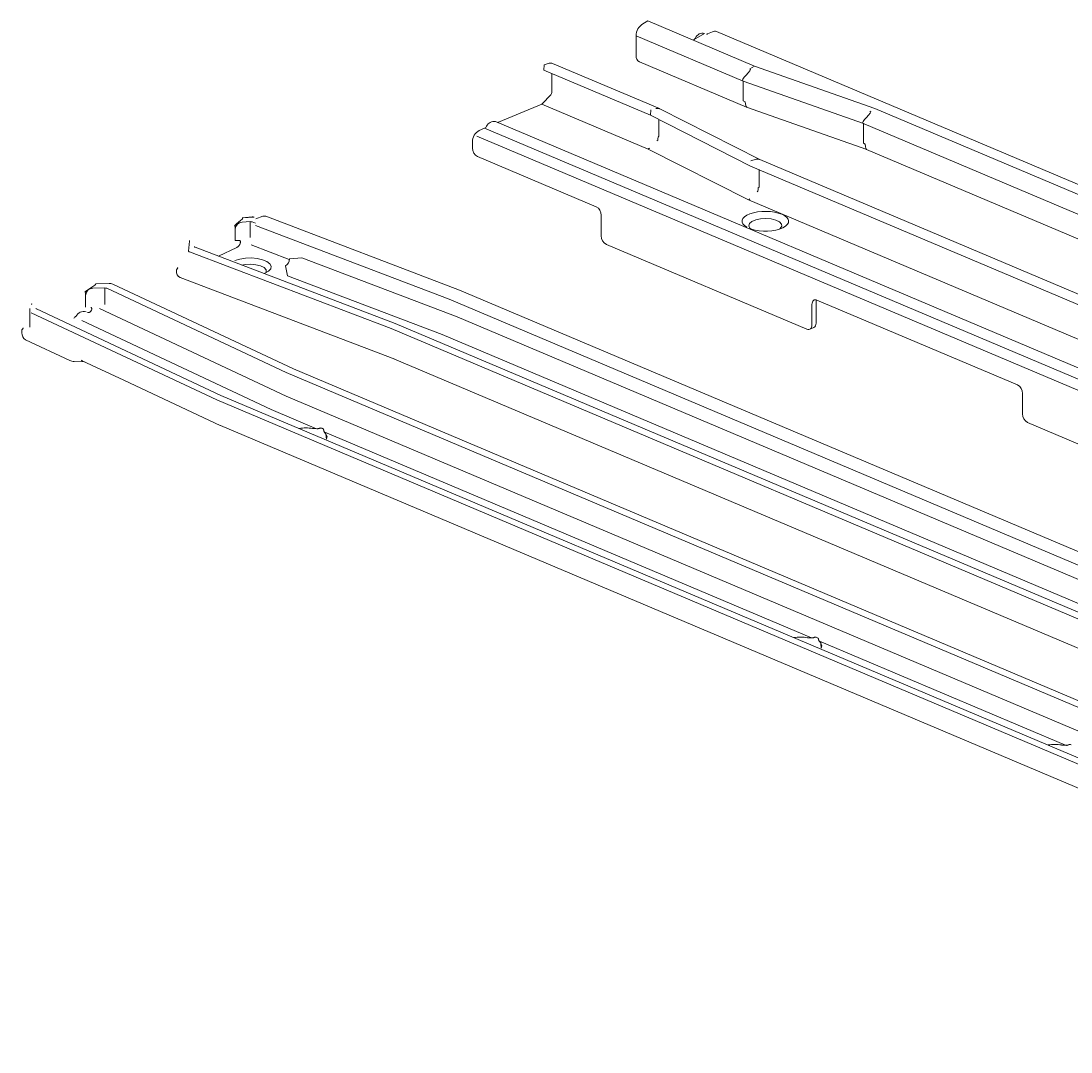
# Model space of a CAD drawing. Header units: metres. Extents: x -27.1 to 47.9, y -10.7 to 6.6.
# Drawn here: x 16.103 to 17.341, y 4.881 to 6.097 of the extents above; entities that cross this region are included whole.
import ezdxf

# ---------------------------------------------------------------- set-up
doc = ezdxf.new("R2010")
doc.units = ezdxf.units.M
doc.header["$MEASUREMENT"] = 0
doc.layers.add('PDF_Working_Num_Penna__7_Num_Penna__7_Num_Penna__7_Num_Penna__7_Num_Penna__7_Num_Penna__7', color=7, linetype='Continuous', lineweight=18)

msp = doc.modelspace()

# ---------------------------------------------------------------- linework, layer by layer
at = {"layer": 'PDF_Working_Num_Penna__7_Num_Penna__7_Num_Penna__7_Num_Penna__7_Num_Penna__7_Num_Penna__7', "color": 7, "linetype": 'Continuous', "lineweight": 18, "flags": 128}
for points in [[(16.8284, 6.0792, -0.256422), (16.8364, 6.0936), (16.8422, 6.0968)], [(16.9548, 6.0258), (16.8284, 6.0792), (16.8284, 6.0561, 0.305809), (16.8323, 6.0485), (16.9586, 5.9952)], [(18.9542, 5.2259), (16.9231, 6.0843, 0.204279), (16.9187, 6.0841), (16.9127, 6.0815, -0.105156), (16.9114, 6.0813)], [(16.8561, 5.9935), (16.7299, 6.0468, 0.180513), (16.7259, 6.0469), (16.72, 6.0451), (16.7196, 6.0389)], [(16.7171, 5.9989, 0.10334), (16.7189, 6.0002), (16.7269, 6.0087, 0.18427), (16.7291, 6.0141), (16.7291, 6.0349)], [(16.9609, 5.8859), (16.8427, 5.9458), (16.7171, 5.9989), (16.6663, 5.9774, -0.107798), (16.665, 5.9771)], [(18.7353, 5.0889), (16.6496, 5.9703), (16.6435, 5.9678, 0.276822), (16.6356, 5.9543), (16.6356, 5.947, 0.276458), (16.6416, 5.9369), (16.7815, 5.8778, -0.27658), (16.7874, 5.8677), (16.7874, 5.8434, 0.276854), (16.7934, 5.8334), (17.0299, 5.7334), (17.0311, 5.7331), (17.0322, 5.733), (17.0332, 5.7333), (17.0341, 5.7338), (17.0348, 5.7347), (17.0354, 5.7358), (17.0357, 5.737), (17.0358, 5.7385), (17.0358, 5.7627), (17.0359, 5.7642), (17.0363, 5.7654), (17.0368, 5.7665), (17.0376, 5.7674), (17.0385, 5.7679), (17.0395, 5.7682), (17.0406, 5.7682), (17.0417, 5.7678), (17.2783, 5.6678, -0.276976), (17.2842, 5.6578), (17.2842, 5.6335, 0.276336), (17.2901, 5.6234), (17.5267, 5.5234)], [(18.8061, 5.0977, 0.024118), (18.8054, 5.0976, 0.016941), (18.8042, 5.0974), (18.8019, 5.0966, -0.011179), (18.7993, 5.0956, -0.028087), (18.7935, 5.094, -0.023401), (18.7867, 5.0928, -0.021638), (18.7791, 5.0922, -0.020486), (18.7712, 5.0922, -0.021924), (18.7635, 5.0928, -0.023934), (18.7565, 5.0941, -0.029666), (18.7505, 5.0958, -0.007472), (18.7484, 5.0966), (16.6627, 5.9781, 0.361679), (16.6522, 5.9727, -0.146899), (16.6496, 5.9703)], [(16.3797, 5.8585), (16.3758, 5.8599, 0.101133), (16.3735, 5.8602), (16.364, 5.8596, 0.387576), (16.3557, 5.8515)], [(16.6201, 5.7796), (16.3917, 5.8665, 0.170806), (16.3882, 5.8665), (16.3799, 5.8636)], [(16.3607, 5.838), (16.3555, 5.8381), (16.3555, 5.8459, 0.013265), (16.3555, 5.8466), (16.3555, 5.8543)], [(16.3018, 5.8372), (16.3008, 5.8255), (16.3009, 5.8252), (16.301, 5.825), (16.3012, 5.8249), (16.3013, 5.8247), (16.3015, 5.8246), (16.3018, 5.8245), (16.5396, 5.7341), (18.347, 4.9702, -0.062185), (18.3528, 4.9668, 0.00813), (18.3524, 4.9629), (18.3493, 4.923, 0.044502), (18.3493, 4.9186, 0.000949), (18.3495, 4.9175, 0.005666), (18.35, 4.9137)], [(16.3616, 5.8345, -0.185501), (16.3578, 5.8299), (16.3359, 5.8196)], [(18.4039, 4.9807), (18.3925, 4.9807), (18.3757, 4.9878), (18.3485, 4.988), (16.5999, 5.727), (16.4172, 5.7965), (16.4152, 5.808, 0.264575), (16.4197, 5.8162), (16.4343, 5.8176), (16.6175, 5.7479), (18.3665, 5.0087), (18.3804, 4.9959, -0.275972), (18.3757, 4.9878)], [(16.2865, 5.803), (16.2865, 5.8025, 0.315945), (16.2907, 5.7942), (16.5438, 5.6979)], [(18.244, 4.9184, 0.05338), (18.238, 4.9198, 0.030576), (18.2325, 4.9225), (16.4243, 5.6867), (16.2114, 5.7866, 0.110184), (16.207, 5.7874), (16.1909, 5.787)], [(16.179, 5.7595), (16.179, 5.7665, 0.044979), (16.1791, 5.7682), (16.1791, 5.7767)], [(16.1795, 5.7739, -0.4045), (16.1878, 5.7817), (16.2021, 5.782, -0.111406), (16.2043, 5.7816), (16.416, 5.6822), (18.2298, 4.9157, 0.0104), (18.2309, 4.9153, 0.025107), (18.233, 4.9148, 0.014943), (18.2352, 4.9145), (18.237, 4.9142), (18.2379, 4.914)], [(18.1165, 4.8947, 0.020825), (18.1134, 4.8962), (18.0275, 4.9325), (18.0203, 4.9448), (16.3388, 5.6554), (16.1214, 5.7575)], [(17.0332, 5.7333), (17.0379, 5.7353, 0.307268), (17.0406, 5.7405), (17.0406, 5.7647, -0.119092), (17.0413, 5.768)], [(16.5442, 5.7403), (18.3597, 4.9729), (18.3559, 4.9228, 0.094842), (18.3564, 4.9183)], [(16.1043, 5.732), (16.1043, 5.7292, 0.294213), (16.1086, 5.7209), (16.1607, 5.6965, 0.103816), (16.1659, 5.6952), (16.1782, 5.6949), (16.1659, 5.6953)]]:
    msp.add_lwpolyline(points, format="xyb", dxfattribs=at)
for points in [[(16.8422, 6.0968), (16.968, 6.0436), (16.9624, 6.0404)], [(16.968, 6.0436), (17.1098, 5.9937), (18.9161, 5.2303)], [(16.7196, 6.0389), (16.8454, 5.9858), (16.8458, 5.992)], [(16.9548, 6.0027), (16.9548, 6.0258)], [(16.9548, 6.0258), (17.0966, 5.9759)], [(16.9744, 5.9335), (16.8565, 5.9933)], [(16.9588, 5.9951), (17.1005, 5.9452)], [(16.8454, 5.9858), (16.9635, 5.9258), (18.7697, 5.1625)], [(16.8553, 5.9608), (16.8553, 5.9807)], [(17.0966, 5.9528), (17.0966, 5.9759)], [(17.0974, 5.9754), (18.9031, 5.2123)], [(18.8046, 5.0464), (16.6407, 5.9609)], [(17.1003, 5.9452), (18.9062, 5.182)], [(18.78, 5.1704), (16.9743, 5.9336)], [(16.9734, 5.9009), (16.9734, 5.9217)], [(16.9609, 5.8859), (18.7664, 5.1228), (18.7794, 5.1231)], [(16.3735, 5.8414), (16.3735, 5.8602)], [(16.9978, 5.8516), (16.9984, 5.8521), (17.0002, 5.8547), (16.9999, 5.8574), (16.9976, 5.8599), (16.9934, 5.862), (16.9879, 5.8634), (16.9816, 5.8639), (16.9753, 5.8636), (16.9695, 5.8624), (16.9649, 5.8605), (16.9621, 5.858), (16.9613, 5.8553), (16.9626, 5.8527), (16.9643, 5.8513)], [(16.3795, 5.8557), (16.6079, 5.7688), (18.2916, 5.0572)], [(16.3744, 5.8327), (16.4192, 5.8156)], [(16.5442, 5.7403), (16.3086, 5.83), (16.3084, 5.8301), (16.3082, 5.8302), (16.308, 5.8303), (16.3079, 5.8304), (16.3077, 5.8307), (16.3077, 5.8309)], [(16.39, 5.799), (16.3908, 5.7993), (16.3951, 5.8017), (16.3976, 5.8046), (16.3981, 5.8076), (16.3966, 5.8105), (16.3931, 5.8132), (16.3881, 5.8153), (16.3818, 5.8168), (16.3749, 5.8174), (16.3677, 5.8172), (16.361, 5.8161), (16.3553, 5.8143)], [(16.3921, 5.7999), (16.3924, 5.8008), (16.3922, 5.8035), (16.3898, 5.806), (16.3857, 5.8081), (16.3801, 5.8095), (16.3739, 5.81), (16.3675, 5.8097), (16.3637, 5.809)], [(16.2021, 5.7624), (16.2021, 5.782)], [(18.3095, 5.0656), (16.6203, 5.7795)], [(16.1137, 5.7577), (16.1137, 5.7358)], [(16.1956, 5.7579), (16.416, 5.6544)], [(16.3339, 5.6501), (16.1152, 5.7528)], [(16.175, 5.7438), (16.398, 5.6388)], [(16.1752, 5.6963), (16.2194, 5.6757)], [(16.5437, 5.6979), (18.3501, 4.9345)], [(16.2184, 5.676), (16.3381, 5.6198)], [(18.0156, 4.9394), (16.3339, 5.6501)], [(16.416, 5.6544), (18.227, 4.8891)], [(16.398, 5.6388), (16.4517, 5.6161)], [(16.3383, 5.6197), (18.0856, 4.8813)], [(16.4614, 5.6122), (17.0354, 5.3696)], [(17.0446, 5.3656), (17.3346, 5.243)]]:
    msp.add_lwpolyline(points, dxfattribs=at)
for points in [[(16.9091, 6.0822, 0.361679), (16.8986, 6.0769, -0.147842), (16.896, 6.0745)], [(16.3638, 5.8649), (16.3756, 5.8657, -0.103077), (16.3779, 5.8655)], [(16.1848, 5.754, -0.067247), (16.1835, 5.7533)]]:
    msp.add_lwpolyline(points, format="xyb", close=True, dxfattribs=at)
for points in [[(16.9701, 5.9338), (16.9639, 5.9321)], [(16.116, 5.7632), (16.1157, 5.763), (16.1154, 5.7625)], [(16.1214, 5.7574), (16.1212, 5.7576), (16.121, 5.7577), (16.1209, 5.7578), (16.1207, 5.758)], [(16.4626, 5.6098), (16.464, 5.6069), (16.4633, 5.6039)], [(17.0462, 5.3632), (17.0475, 5.3603), (17.0468, 5.3573)]]:
    msp.add_lwpolyline(points, close=True, dxfattribs=at)
at = {"layer": 'PDF_Working_Num_Penna__7_Num_Penna__7_Num_Penna__7_Num_Penna__7_Num_Penna__7_Num_Penna__7', "color": 7, "linetype": 'Continuous', "lineweight": 18}
for centre, radius, start, end in [((16.3584, 5.8362), 0.00353, 350.1575, 6.4126), ((16.1771, 5.7442), 0.01, 74.055, 153.6315), ((16.4389, 5.5594), 0.0576, 81.8921, 97.8942), ((16.4526, 5.6231), 0.00693, 277.1425, 282.1536), ((16.4538, 5.6184), 0.00206, 293.5945, 297.0978), ((16.457, 5.6121), 0.00498, 109.0297, 117.1111), ((16.4562, 5.6116), 0.00538, 69.8999, 87.5615), ((16.4645, 5.6152), 0.00464, 199.7384, 205.5013), ((17.0224, 5.3121), 0.0582, 81.9664, 97.7771), ((17.0415, 5.3632), 0.00746, 110.3763, 115.7645), ((17.0399, 5.3655), 0.00488, 69.1975, 88.6709), ((17.3221, 5.1862), 0.0576, 81.9134, 97.9156), ((17.3342, 5.2637), 0.021, 274.3705, 276.7354), ((17.3381, 5.2428), 0.000566, 112.066, 123.7285), ((17.3395, 5.2387), 0.00501, 69.0247, 88.0304)]:
    msp.add_arc(centre, radius, start, end, dxfattribs=at)
msp.add_ellipse((16.9808, 5.8607), major_axis=(-0.0275, 0), ratio=0.422668, start_param=0.919856, end_param=6.93366, dxfattribs=at)
for points in [[(16.9624, 6.0404), (16.9673, 6.0404), (16.9491, 6.0258), (16.9548, 6.0258)], [(16.8565, 5.9933), (16.858, 5.9933), (16.8502, 5.9937), (16.8519, 5.9937)], [(16.9548, 6.0027), (16.959, 6.0027), (16.9565, 5.9949), (16.9594, 5.9949)], [(17.1042, 5.9904), (17.1091, 5.9904), (17.0909, 5.9759), (17.0966, 5.9759)], [(16.853, 5.9554), (16.855, 5.9554), (16.8533, 5.9608), (16.8553, 5.9608)], [(16.8427, 5.9458), (16.8434, 5.9458), (16.8438, 5.947), (16.8446, 5.947)], [(17.0966, 5.9528), (17.1004, 5.9528), (17.0978, 5.9452), (17.1003, 5.9452)], [(16.9743, 5.9336), (16.9756, 5.9336), (16.9685, 5.9338), (16.9701, 5.9338)], [(16.9711, 5.8955), (16.9731, 5.8955), (16.9715, 5.9009), (16.9734, 5.9009)], [(16.9609, 5.8859), (16.9616, 5.8859), (16.9619, 5.8871), (16.9627, 5.8871)], [(16.3638, 5.8649), (16.3682, 5.8649), (16.3511, 5.8543), (16.3555, 5.8543)], [(16.302, 5.838), (16.3023, 5.838), (16.3016, 5.8372), (16.3018, 5.8372)], [(16.3613, 5.8378), (16.3615, 5.8378), (16.3605, 5.838), (16.3607, 5.838)], [(16.3617, 5.8373), (16.3619, 5.8373), (16.3611, 5.8378), (16.3613, 5.8378)], [(16.3619, 5.8365), (16.3622, 5.8365), (16.3614, 5.8373), (16.3617, 5.8373)], [(16.3616, 5.8345), (16.3619, 5.8345), (16.3615, 5.8356), (16.3619, 5.8356)], [(16.2878, 5.8062), (16.2889, 5.8062), (16.2853, 5.803), (16.2865, 5.803)], [(16.1909, 5.787), (16.1953, 5.787), (16.1747, 5.7767), (16.1791, 5.7767)], [(16.1859, 5.7589), (16.1861, 5.7589), (16.1852, 5.7591), (16.1854, 5.7591)], [(16.1863, 5.7585), (16.1865, 5.7585), (16.1857, 5.7589), (16.1859, 5.7589)], [(16.1866, 5.7579), (16.1868, 5.7579), (16.1861, 5.7585), (16.1863, 5.7585)], [(16.1866, 5.757), (16.1869, 5.757), (16.1863, 5.7579), (16.1866, 5.7579)], [(16.1654, 5.7464), (16.1665, 5.7464), (16.1668, 5.7487), (16.1681, 5.7487)], [(16.1816, 5.753), (16.1821, 5.753), (16.1827, 5.7532), (16.1833, 5.7532)], [(16.1848, 5.754), (16.1852, 5.754), (16.1853, 5.7549), (16.1857, 5.7549)], [(16.1857, 5.7549), (16.1861, 5.7549), (16.1859, 5.756), (16.1863, 5.756)], [(16.1863, 5.756), (16.1867, 5.756), (16.1863, 5.757), (16.1866, 5.757)], [(16.1058, 5.7351), (16.1069, 5.7351), (16.1031, 5.732), (16.1043, 5.732)], [(16.1753, 5.6963), (16.1757, 5.6963), (16.1737, 5.6968), (16.1742, 5.6968)], [(16.1742, 5.6968), (16.1743, 5.6968), (16.1738, 5.697), (16.1739, 5.697)], [(16.4526, 5.6161), (16.4544, 5.6161), (16.4452, 5.6164), (16.447, 5.6164)], [(16.4534, 5.6162), (16.4537, 5.6162), (16.4523, 5.6161), (16.4526, 5.6161)], [(16.4546, 5.6165), (16.4548, 5.6165), (16.4538, 5.6163), (16.454, 5.6163)], [(16.4554, 5.6168), (16.4557, 5.6168), (16.4561, 5.6169), (16.4565, 5.6169)], [(16.4581, 5.6166), (16.4586, 5.6166), (16.4589, 5.6158), (16.4594, 5.6158)], [(16.4594, 5.6158), (16.4597, 5.6158), (16.4596, 5.6151), (16.4599, 5.6151)], [(16.4626, 5.6098), (16.4637, 5.6098), (16.4594, 5.6127), (16.4607, 5.6127)], [(16.4599, 5.6151), (16.4601, 5.6151), (16.4598, 5.6145), (16.4601, 5.6145)], [(16.4602, 5.6137), (16.4603, 5.6137), (16.4599, 5.6142), (16.4601, 5.6142)], [(16.4601, 5.6145), (16.4601, 5.6145), (16.46, 5.6143), (16.4601, 5.6143)], [(16.4607, 5.6127), (16.4609, 5.6127), (16.4601, 5.6133), (16.4604, 5.6133)], [(17.0361, 5.3695), (17.0379, 5.3695), (17.0287, 5.3698), (17.0305, 5.3698)], [(17.037, 5.3696), (17.0373, 5.3696), (17.0358, 5.3695), (17.0361, 5.3695)], [(17.0376, 5.3697), (17.0378, 5.3697), (17.0368, 5.3696), (17.037, 5.3696)], [(17.0381, 5.3699), (17.0384, 5.3699), (17.0374, 5.3697), (17.0376, 5.3697)], [(17.0382, 5.3699), (17.0383, 5.3699), (17.0381, 5.3699), (17.0381, 5.3699)], [(17.0389, 5.3702), (17.0393, 5.3702), (17.0396, 5.3703), (17.04, 5.3703)], [(17.0416, 5.37), (17.0422, 5.37), (17.0424, 5.3692), (17.043, 5.3692)], [(17.0462, 5.3632), (17.0473, 5.3632), (17.0429, 5.3661), (17.0442, 5.3661)], [(17.043, 5.3692), (17.0432, 5.3692), (17.0431, 5.3685), (17.0434, 5.3685)], [(17.0434, 5.3685), (17.0436, 5.3685), (17.0434, 5.3679), (17.0436, 5.3679)], [(17.0437, 5.3671), (17.0439, 5.3671), (17.0434, 5.3676), (17.0436, 5.3676)], [(17.0436, 5.3679), (17.0437, 5.3679), (17.0435, 5.3677), (17.0436, 5.3677)], [(17.0439, 5.3667), (17.044, 5.3667), (17.0436, 5.3671), (17.0437, 5.3671)], [(17.0442, 5.3661), (17.0444, 5.3661), (17.0437, 5.3667), (17.0439, 5.3667)], [(17.3358, 5.2429), (17.3376, 5.2429), (17.3283, 5.2432), (17.3302, 5.2432)], [(17.3372, 5.2431), (17.3374, 5.2431), (17.3364, 5.2429), (17.3366, 5.2429)], [(17.3378, 5.2432), (17.338, 5.2432), (17.337, 5.2431), (17.3372, 5.2431)], [(17.3379, 5.2433), (17.3381, 5.2433), (17.3383, 5.2436), (17.3385, 5.2436)], [(17.3385, 5.2436), (17.3389, 5.2436), (17.3393, 5.2437), (17.3396, 5.2437)]]:
    msp.add_open_spline(points, degree=3, dxfattribs=at)

doc.saveas('drawing.dxf')
